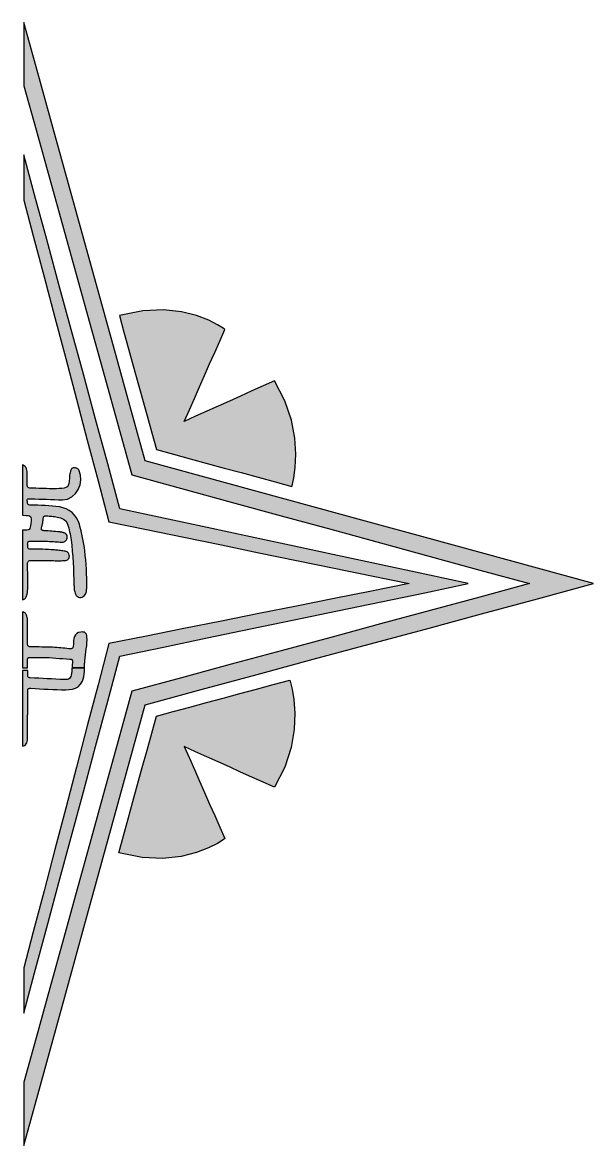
# Model space of a CAD drawing. Extents: x 13.9 to 34.2, y 3.8 to 23.8.
# Drawn here: x 24.09 to 34.25, y 3.81 to 23.77 of the extents above; entities that cross this region are included whole.
import ezdxf

# ---------------------------------------------------------------- set-up
doc = ezdxf.new("R2010")
doc.units = 0
doc.header["$MEASUREMENT"] = 0
doc.layers.add('_U_30EC_U_30A4_U_30E4_U_38', color=7, linetype='CONTINUOUS')

msp = doc.modelspace()

# ---------------------------------------------------------------- hatches: boundary and pattern name
at = {"layer": '_U_30EC_U_30A4_U_30E4_U_38'}
h = msp.add_hatch(color=29, dxfattribs=at)
h.dxf.hatch_style = 2
h.paths.add_polyline_path([(33.252, 14.068), (32.255, 14.341), (31.259, 14.613), (30.262, 14.886), (29.265, 15.159), (28.269, 15.432), (27.272, 15.705), (26.275, 15.978), (26.003, 16.963), (25.73, 17.948), (25.458, 18.933), (25.185, 19.918), (24.912, 20.902), (24.64, 21.887), (24.367, 22.872), (24.119, 23.769), (24.119, 22.645), (24.338, 21.858), (24.581, 20.982), (24.824, 20.106), (25.067, 19.231), (25.311, 18.355), (25.554, 17.48), (25.797, 16.604), (26.04, 15.728), (26.924, 15.487), (27.808, 15.245), (28.692, 15.003), (29.576, 14.762), (30.46, 14.52), (31.344, 14.278), (32.228, 14.036), (33.112, 13.795), (32.228, 13.556), (31.344, 13.317), (30.46, 13.078), (29.576, 12.839), (28.692, 12.6), (27.808, 12.361), (26.924, 12.123), (26.04, 11.884), (25.797, 11.004), (25.554, 10.124), (25.311, 9.244), (25.067, 8.364), (24.824, 7.484), (24.581, 6.604), (24.338, 5.724), (24.119, 4.932), (24.119, 3.808), (24.367, 4.71), (24.64, 5.701), (24.912, 6.691), (25.185, 7.682), (25.458, 8.672), (25.73, 9.663), (26.003, 10.653), (26.275, 11.643), (27.272, 11.912), (28.269, 12.181), (29.265, 12.45), (30.262, 12.719), (31.259, 12.988), (32.255, 13.257), (33.252, 13.526), (34.249, 13.795)])
h = msp.add_hatch(color=29, dxfattribs=at)
h.dxf.hatch_style = 2
h.paths.add_polyline_path([(31.248, 13.961), (30.474, 14.127), (29.699, 14.293), (28.925, 14.46), (28.151, 14.626), (27.376, 14.792), (26.602, 14.958), (25.827, 15.125), (25.611, 15.922), (25.394, 16.72), (25.178, 17.517), (24.961, 18.314), (24.744, 19.112), (24.528, 19.909), (24.311, 20.707), (24.119, 21.414), (24.119, 20.611), (24.287, 19.977), (24.479, 19.251), (24.671, 18.525), (24.863, 17.799), (25.056, 17.072), (25.248, 16.346), (25.44, 15.62), (25.632, 14.894), (26.299, 14.756), (26.966, 14.619), (27.633, 14.482), (28.3, 14.344), (28.967, 14.207), (29.634, 14.069), (30.301, 13.932), (30.968, 13.795), (30.301, 13.662), (29.634, 13.529), (28.967, 13.396), (28.3, 13.262), (27.633, 13.129), (26.966, 12.996), (26.299, 12.863), (25.632, 12.73), (25.44, 11.998), (25.248, 11.266), (25.056, 10.534), (24.863, 9.802), (24.671, 9.07), (24.479, 8.338), (24.287, 7.606), (24.119, 6.966), (24.119, 6.163), (24.311, 6.877), (24.528, 7.682), (24.744, 8.486), (24.961, 9.291), (25.178, 10.095), (25.394, 10.9), (25.611, 11.704), (25.827, 12.509), (26.602, 12.669), (27.376, 12.83), (28.151, 12.991), (28.925, 13.152), (29.699, 13.312), (30.474, 13.473), (31.248, 13.634), (32.022, 13.795)])
h = msp.add_hatch(color=29, dxfattribs=at)
h.dxf.hatch_style = 2
h.paths.add_polyline_path([(28.886, 15.52), (28.897, 15.561), (28.922, 15.678), (28.946, 15.86), (28.956, 16.097), (28.938, 16.38), (28.878, 16.698), (28.762, 17.042), (28.576, 17.402), (28.376, 17.311), (28.175, 17.221), (27.974, 17.13), (27.774, 17.04), (27.573, 16.95), (27.373, 16.859), (27.172, 16.769), (26.971, 16.678), (27.062, 16.883), (27.152, 17.087), (27.243, 17.291), (27.333, 17.495), (27.423, 17.699), (27.514, 17.903), (27.604, 18.107), (27.694, 18.312), (27.662, 18.336), (27.565, 18.396), (27.407, 18.477), (27.192, 18.559), (26.922, 18.626), (26.601, 18.66), (26.232, 18.645), (25.818, 18.562), (25.9, 18.264), (25.983, 17.966), (26.065, 17.669), (26.148, 17.371), (26.23, 17.073), (26.312, 16.775), (26.395, 16.478), (26.477, 16.18), (26.778, 16.097), (27.079, 16.015), (27.38, 15.932), (27.682, 15.85), (27.983, 15.768), (28.284, 15.685), (28.585, 15.603)])
h = msp.add_hatch(color=29, dxfattribs=at)
h.dxf.hatch_style = 2
h.paths.add_polyline_path([(25.238, 13.89), (25.236, 13.971), (25.232, 14.053), (25.226, 14.134), (25.22, 14.216), (25.212, 14.297), (25.202, 14.379), (25.195, 14.439), (25.186, 14.498), (25.175, 14.558), (25.164, 14.617), (25.151, 14.676), (25.138, 14.734), (25.123, 14.793), (25.106, 14.851), (25.085, 14.91), (25.055, 14.965), (25.019, 15.014), (24.976, 15.057), (24.928, 15.094), (24.874, 15.124), (24.816, 15.145), (24.754, 15.158), (24.69, 15.166), (24.627, 15.173), (24.563, 15.178), (24.499, 15.182), (24.435, 15.186), (24.371, 15.188), (24.307, 15.188), (24.243, 15.188), (24.223, 15.189), (24.208, 15.193), (24.197, 15.201), (24.19, 15.211), (24.185, 15.222), (24.183, 15.236), (24.182, 15.25), (24.181, 15.265), (24.181, 15.283), (24.185, 15.295), (24.192, 15.302), (24.201, 15.305), (24.212, 15.305), (24.223, 15.304), (24.234, 15.302), (24.244, 15.301), (24.314, 15.3), (24.384, 15.298), (24.454, 15.296), (24.524, 15.294), (24.594, 15.291), (24.664, 15.289), (24.734, 15.287), (24.805, 15.286), (24.897, 15.298), (24.975, 15.336), (25.039, 15.395), (25.088, 15.468), (25.119, 15.551), (25.133, 15.638), (25.128, 15.724), (25.104, 15.803), (25.096, 15.817), (25.087, 15.828), (25.077, 15.837), (25.065, 15.844), (25.053, 15.849), (25.039, 15.852), (25.025, 15.854), (25.01, 15.854), (24.996, 15.852), (24.984, 15.847), (24.974, 15.841), (24.966, 15.833), (24.96, 15.823), (24.955, 15.812), (24.95, 15.8), (24.947, 15.788), (24.941, 15.767), (24.937, 15.745), (24.934, 15.723), (24.932, 15.701), (24.93, 15.679), (24.929, 15.656), (24.928, 15.634), (24.926, 15.612), (24.92, 15.572), (24.907, 15.541), (24.89, 15.518), (24.865, 15.503), (24.834, 15.493), (24.796, 15.487), (24.75, 15.484), (24.697, 15.483), (24.629, 15.482), (24.571, 15.483), (24.521, 15.484), (24.475, 15.485), (24.43, 15.487), (24.384, 15.489), (24.332, 15.491), (24.273, 15.492), (24.247, 15.493), (24.226, 15.494), (24.21, 15.498), (24.197, 15.503), (24.189, 15.511), (24.183, 15.522), (24.18, 15.537), (24.18, 15.557), (24.181, 15.586), (24.181, 15.615), (24.181, 15.645), (24.181, 15.674), (24.18, 15.703), (24.179, 15.733), (24.177, 15.762), (24.176, 15.791), (24.173, 15.814), (24.168, 15.835), (24.161, 15.852), (24.152, 15.868), (24.141, 15.88), (24.128, 15.891), (24.112, 15.899), (24.095, 15.905), (24.095, 15.793), (24.095, 15.681), (24.095, 15.57), (24.095, 15.458), (24.095, 15.346), (24.095, 15.234), (24.095, 15.123), (24.095, 15.011), (24.097, 15.011), (24.099, 15.011), (24.101, 15.011), (24.103, 15.011), (24.105, 15.01), (24.107, 15.01), (24.109, 15.01), (24.11, 15.01), (24.159, 15.009), (24.195, 15.006), (24.221, 15), (24.237, 14.989), (24.246, 14.971), (24.249, 14.946), (24.247, 14.911), (24.243, 14.864), (24.238, 14.825), (24.233, 14.796), (24.226, 14.775), (24.214, 14.76), (24.197, 14.751), (24.172, 14.747), (24.139, 14.747), (24.095, 14.748), (24.095, 14.594), (24.095, 14.439), (24.095, 14.284), (24.095, 14.129), (24.095, 13.975), (24.095, 13.82), (24.095, 13.665), (24.095, 13.51), (24.111, 13.515), (24.125, 13.52), (24.137, 13.528), (24.147, 13.538), (24.156, 13.549), (24.163, 13.561), (24.169, 13.576), (24.173, 13.592), (24.177, 13.607), (24.18, 13.622), (24.182, 13.636), (24.184, 13.651), (24.186, 13.666), (24.187, 13.681), (24.188, 13.696), (24.188, 13.711), (24.188, 13.766), (24.188, 13.822), (24.188, 13.877), (24.188, 13.932), (24.188, 13.988), (24.187, 14.043), (24.187, 14.098), (24.186, 14.154), (24.187, 14.165), (24.19, 14.176), (24.195, 14.185), (24.202, 14.193), (24.21, 14.2), (24.219, 14.204), (24.23, 14.207), (24.241, 14.208), (24.289, 14.207), (24.336, 14.206), (24.384, 14.206), (24.431, 14.206), (24.479, 14.206), (24.526, 14.206), (24.574, 14.205), (24.621, 14.204), (24.648, 14.204), (24.674, 14.203), (24.701, 14.203), (24.728, 14.203), (24.754, 14.203), (24.781, 14.203), (24.808, 14.204), (24.834, 14.205), (24.851, 14.206), (24.868, 14.208), (24.884, 14.212), (24.898, 14.219), (24.91, 14.228), (24.92, 14.241), (24.926, 14.259), (24.929, 14.281), (24.927, 14.304), (24.922, 14.323), (24.914, 14.338), (24.902, 14.35), (24.888, 14.359), (24.872, 14.366), (24.855, 14.371), (24.836, 14.375), (24.814, 14.378), (24.792, 14.381), (24.77, 14.384), (24.748, 14.387), (24.726, 14.389), (24.704, 14.391), (24.681, 14.393), (24.659, 14.394), (24.607, 14.397), (24.555, 14.4), (24.502, 14.403), (24.45, 14.405), (24.398, 14.407), (24.345, 14.407), (24.293, 14.407), (24.24, 14.405), (24.218, 14.406), (24.203, 14.411), (24.194, 14.421), (24.189, 14.435), (24.188, 14.45), (24.188, 14.467), (24.188, 14.484), (24.187, 14.5), (24.188, 14.515), (24.19, 14.527), (24.194, 14.535), (24.199, 14.542), (24.205, 14.546), (24.214, 14.549), (24.225, 14.55), (24.238, 14.55), (24.279, 14.549), (24.326, 14.549), (24.376, 14.549), (24.424, 14.548), (24.468, 14.548), (24.504, 14.549), (24.528, 14.549), (24.537, 14.549), (24.578, 14.546), (24.613, 14.544), (24.646, 14.542), (24.676, 14.54), (24.705, 14.538), (24.735, 14.536), (24.767, 14.535), (24.801, 14.534), (24.819, 14.535), (24.834, 14.538), (24.847, 14.544), (24.859, 14.553), (24.868, 14.563), (24.876, 14.574), (24.883, 14.587), (24.888, 14.601), (24.892, 14.617), (24.892, 14.633), (24.888, 14.647), (24.882, 14.66), (24.874, 14.671), (24.863, 14.681), (24.85, 14.69), (24.836, 14.697), (24.826, 14.701), (24.816, 14.704), (24.806, 14.707), (24.795, 14.709), (24.785, 14.711), (24.774, 14.712), (24.763, 14.713), (24.753, 14.714), (24.715, 14.718), (24.681, 14.721), (24.649, 14.724), (24.617, 14.727), (24.585, 14.729), (24.553, 14.732), (24.518, 14.734), (24.481, 14.736), (24.466, 14.737), (24.453, 14.74), (24.443, 14.745), (24.436, 14.751), (24.432, 14.761), (24.431, 14.773), (24.433, 14.789), (24.439, 14.81), (24.444, 14.826), (24.448, 14.842), (24.451, 14.858), (24.455, 14.875), (24.457, 14.891), (24.459, 14.908), (24.461, 14.925), (24.462, 14.941), (24.464, 14.958), (24.467, 14.971), (24.471, 14.983), (24.477, 14.991), (24.485, 14.997), (24.495, 15.001), (24.507, 15.002), (24.522, 15.001), (24.546, 14.998), (24.569, 14.996), (24.593, 14.994), (24.617, 14.992), (24.641, 14.99), (24.665, 14.988), (24.688, 14.984), (24.712, 14.979), (24.74, 14.972), (24.769, 14.964), (24.796, 14.954), (24.822, 14.941), (24.846, 14.925), (24.866, 14.906), (24.884, 14.882), (24.897, 14.853), (24.908, 14.819), (24.918, 14.785), (24.927, 14.751), (24.934, 14.716), (24.941, 14.682), (24.947, 14.647), (24.953, 14.611), (24.958, 14.576), (24.971, 14.476), (24.981, 14.375), (24.989, 14.274), (24.995, 14.173), (25, 14.072), (25.004, 13.971), (25.007, 13.869), (25.011, 13.768), (25.012, 13.748), (25.013, 13.727), (25.014, 13.707), (25.016, 13.687), (25.019, 13.667), (25.023, 13.647), (25.029, 13.627), (25.037, 13.608), (25.052, 13.584), (25.069, 13.567), (25.089, 13.555), (25.11, 13.549), (25.132, 13.549), (25.155, 13.555), (25.176, 13.568), (25.197, 13.586), (25.21, 13.602), (25.219, 13.618), (25.226, 13.635), (25.231, 13.653), (25.234, 13.671), (25.236, 13.689), (25.237, 13.708), (25.238, 13.726), (25.239, 13.808)])
h = msp.add_hatch(color=29, dxfattribs=at)
h.dxf.hatch_style = 2
h.paths.add_polyline_path([(24.187, 12.301), (24.187, 12.319), (24.187, 12.337), (24.187, 12.355), (24.187, 12.373), (24.187, 12.391), (24.187, 12.41), (24.187, 12.428), (24.187, 12.446), (24.187, 12.457), (24.189, 12.466), (24.192, 12.473), (24.197, 12.478), (24.202, 12.482), (24.21, 12.484), (24.219, 12.485), (24.229, 12.485), (24.256, 12.485), (24.282, 12.484), (24.309, 12.484), (24.336, 12.484), (24.362, 12.484), (24.389, 12.484), (24.415, 12.484), (24.442, 12.484), (24.505, 12.484), (24.567, 12.482), (24.629, 12.477), (24.69, 12.472), (24.751, 12.467), (24.813, 12.462), (24.875, 12.458), (24.937, 12.455), (24.95, 12.455), (24.961, 12.452), (24.969, 12.449), (24.976, 12.444), (24.981, 12.437), (24.984, 12.428), (24.985, 12.417), (24.984, 12.404), (24.983, 12.391), (24.982, 12.378), (24.981, 12.365), (24.98, 12.353), (24.979, 12.34), (24.978, 12.327), (24.977, 12.314), (24.976, 12.301), (25.003, 12.301), (25.031, 12.301), (25.059, 12.301), (25.086, 12.301), (25.114, 12.301), (25.142, 12.301), (25.169, 12.301), (25.197, 12.301), (25.197, 12.316), (25.198, 12.331), (25.199, 12.346), (25.199, 12.361), (25.2, 12.376), (25.201, 12.391), (25.202, 12.406), (25.203, 12.421), (25.208, 12.475), (25.215, 12.529), (25.223, 12.582), (25.23, 12.636), (25.237, 12.69), (25.241, 12.744), (25.243, 12.798), (25.241, 12.852), (25.238, 12.876), (25.231, 12.896), (25.222, 12.911), (25.21, 12.923), (25.195, 12.931), (25.177, 12.935), (25.156, 12.936), (25.131, 12.934), (25.092, 12.927), (25.062, 12.91), (25.039, 12.885), (25.022, 12.853), (25.011, 12.818), (25.004, 12.782), (25.001, 12.746), (25, 12.714), (24.999, 12.689), (24.997, 12.67), (24.992, 12.656), (24.985, 12.646), (24.975, 12.64), (24.961, 12.637), (24.942, 12.637), (24.919, 12.639), (24.883, 12.643), (24.847, 12.647), (24.811, 12.65), (24.775, 12.654), (24.739, 12.657), (24.703, 12.66), (24.667, 12.662), (24.631, 12.664), (24.583, 12.666), (24.535, 12.667), (24.487, 12.668), (24.439, 12.669), (24.391, 12.67), (24.343, 12.67), (24.295, 12.67), (24.247, 12.67), (24.232, 12.671), (24.219, 12.673), (24.208, 12.677), (24.2, 12.682), (24.193, 12.69), (24.189, 12.701), (24.186, 12.714), (24.186, 12.731), (24.187, 12.775), (24.187, 12.818), (24.187, 12.862), (24.187, 12.905), (24.187, 12.949), (24.187, 12.992), (24.186, 13.036), (24.186, 13.079), (24.186, 13.099), (24.186, 13.118), (24.185, 13.138), (24.184, 13.157), (24.182, 13.176), (24.179, 13.196), (24.175, 13.215), (24.169, 13.234), (24.163, 13.248), (24.156, 13.261), (24.148, 13.271), (24.138, 13.278), (24.128, 13.284), (24.118, 13.288), (24.106, 13.291), (24.095, 13.292), (24.095, 13.168), (24.095, 13.044), (24.095, 12.92), (24.095, 12.796), (24.095, 12.672), (24.095, 12.548), (24.095, 12.424), (24.095, 12.301), (24.106, 12.301), (24.118, 12.301), (24.129, 12.301), (24.141, 12.301), (24.153, 12.301), (24.164, 12.301), (24.176, 12.301)])
h = msp.add_hatch(color=29, dxfattribs=at)
h.dxf.hatch_style = 2
h.paths.add_polyline_path([(24.976, 12.301), (24.975, 12.288), (24.974, 12.275), (24.973, 12.262), (24.972, 12.25), (24.971, 12.237), (24.97, 12.224), (24.969, 12.212), (24.968, 12.199), (24.962, 12.17), (24.955, 12.146), (24.945, 12.126), (24.931, 12.111), (24.915, 12.1), (24.894, 12.093), (24.87, 12.089), (24.841, 12.089), (24.764, 12.093), (24.688, 12.097), (24.612, 12.101), (24.536, 12.105), (24.46, 12.109), (24.384, 12.113), (24.308, 12.117), (24.231, 12.121), (24.221, 12.122), (24.213, 12.124), (24.205, 12.126), (24.199, 12.13), (24.194, 12.135), (24.191, 12.142), (24.188, 12.151), (24.188, 12.162), (24.188, 12.179), (24.188, 12.197), (24.188, 12.214), (24.188, 12.231), (24.188, 12.249), (24.187, 12.253), (24.176, 12.253), (24.164, 12.253), (24.153, 12.253), (24.141, 12.253), (24.129, 12.253), (24.118, 12.253), (24.106, 12.253), (24.095, 12.253), (24.095, 12.126), (24.095, 11.952), (24.095, 11.778), (24.095, 11.604), (24.095, 11.43), (24.095, 11.256), (24.095, 11.082), (24.095, 10.908), (24.114, 10.912), (24.132, 10.92), (24.147, 10.931), (24.16, 10.946), (24.171, 10.965), (24.179, 10.988), (24.184, 11.014), (24.186, 11.043), (24.187, 11.096), (24.187, 11.148), (24.187, 11.201), (24.187, 11.253), (24.187, 11.306), (24.187, 11.358), (24.186, 11.411), (24.186, 11.463), (24.187, 11.463), (24.187, 11.463), (24.187, 11.463), (24.188, 11.463), (24.188, 11.463), (24.188, 11.463), (24.188, 11.463), (24.189, 11.463), (24.189, 11.515), (24.189, 11.568), (24.189, 11.62), (24.189, 11.673), (24.189, 11.725), (24.189, 11.778), (24.188, 11.83), (24.188, 11.883), (24.188, 11.898), (24.189, 11.91), (24.192, 11.919), (24.197, 11.926), (24.204, 11.931), (24.214, 11.934), (24.227, 11.935), (24.242, 11.935), (24.32, 11.93), (24.398, 11.926), (24.476, 11.921), (24.554, 11.917), (24.632, 11.913), (24.71, 11.911), (24.789, 11.909), (24.867, 11.908), (24.927, 11.911), (24.984, 11.919), (25.038, 11.936), (25.086, 11.964), (25.128, 12.006), (25.161, 12.063), (25.184, 12.14), (25.196, 12.237), (25.196, 12.246), (25.196, 12.255), (25.196, 12.263), (25.196, 12.271), (25.196, 12.278), (25.197, 12.286), (25.197, 12.293), (25.197, 12.301), (25.169, 12.301), (25.142, 12.301), (25.114, 12.301), (25.086, 12.301), (25.059, 12.301), (25.031, 12.301), (25.003, 12.301)])
h = msp.add_hatch(color=29, dxfattribs=at)
h.dxf.hatch_style = 2
h.paths.add_polyline_path([(28.851, 12.082), (28.863, 12.04), (28.892, 11.921), (28.922, 11.735), (28.938, 11.492), (28.927, 11.205), (28.872, 10.882), (28.76, 10.536), (28.576, 10.175), (28.376, 10.266), (28.175, 10.356), (27.974, 10.446), (27.774, 10.537), (27.573, 10.627), (27.373, 10.718), (27.172, 10.808), (26.971, 10.898), (27.062, 10.694), (27.152, 10.49), (27.243, 10.286), (27.333, 10.082), (27.423, 9.878), (27.514, 9.673), (27.604, 9.469), (27.694, 9.265), (27.661, 9.241), (27.563, 9.179), (27.404, 9.098), (27.187, 9.015), (26.915, 8.947), (26.593, 8.912), (26.222, 8.927), (25.808, 9.009), (25.891, 9.313), (25.975, 9.617), (26.059, 9.921), (26.143, 10.225), (26.226, 10.529), (26.31, 10.833), (26.394, 11.138), (26.477, 11.442), (26.774, 11.522), (27.071, 11.602), (27.367, 11.682), (27.664, 11.762), (27.961, 11.842), (28.257, 11.922), (28.554, 12.002)])

# ---------------------------------------------------------------- linework, layer by layer
for points in [[(33.252, 14.068), (32.255, 14.341), (31.259, 14.613), (30.262, 14.886), (29.265, 15.159), (28.269, 15.432), (27.272, 15.705), (26.275, 15.978), (26.003, 16.963), (25.73, 17.948), (25.458, 18.933), (25.185, 19.918), (24.912, 20.902), (24.64, 21.887), (24.367, 22.872), (24.119, 23.769), (24.119, 22.645), (24.338, 21.858), (24.581, 20.982), (24.824, 20.106), (25.067, 19.231), (25.311, 18.355), (25.554, 17.48), (25.797, 16.604), (26.04, 15.728), (26.924, 15.487), (27.808, 15.245), (28.692, 15.003), (29.576, 14.762), (30.46, 14.52), (31.344, 14.278), (32.228, 14.036), (33.112, 13.795), (32.228, 13.556), (31.344, 13.317), (30.46, 13.078), (29.576, 12.839), (28.692, 12.6), (27.808, 12.361), (26.924, 12.123), (26.04, 11.884), (25.797, 11.004), (25.554, 10.124), (25.311, 9.244), (25.067, 8.364), (24.824, 7.484), (24.581, 6.604), (24.338, 5.724), (24.119, 4.932), (24.119, 3.808), (24.367, 4.71), (24.64, 5.701), (24.912, 6.691), (25.185, 7.682), (25.458, 8.672), (25.73, 9.663), (26.003, 10.653), (26.275, 11.643), (27.272, 11.912), (28.269, 12.181), (29.265, 12.45), (30.262, 12.719), (31.259, 12.988), (32.255, 13.257), (33.252, 13.526), (34.249, 13.795), (33.252, 14.068)], [(31.248, 13.961), (30.474, 14.127), (29.699, 14.293), (28.925, 14.46), (28.151, 14.626), (27.376, 14.792), (26.602, 14.958), (25.827, 15.125), (25.611, 15.922), (25.394, 16.72), (25.178, 17.517), (24.961, 18.314), (24.744, 19.112), (24.528, 19.909), (24.311, 20.707), (24.119, 21.414), (24.119, 20.611), (24.287, 19.977), (24.479, 19.251), (24.671, 18.525), (24.863, 17.799), (25.056, 17.072), (25.248, 16.346), (25.44, 15.62), (25.632, 14.894), (26.299, 14.756), (26.966, 14.619), (27.633, 14.482), (28.3, 14.344), (28.967, 14.207), (29.634, 14.069), (30.301, 13.932), (30.968, 13.795), (30.301, 13.662), (29.634, 13.529), (28.967, 13.396), (28.3, 13.262), (27.633, 13.129), (26.966, 12.996), (26.299, 12.863), (25.632, 12.73), (25.44, 11.998), (25.248, 11.266), (25.056, 10.534), (24.863, 9.802), (24.671, 9.07), (24.479, 8.338), (24.287, 7.606), (24.119, 6.966), (24.119, 6.163), (24.311, 6.877), (24.528, 7.682), (24.744, 8.486), (24.961, 9.291), (25.178, 10.095), (25.394, 10.9), (25.611, 11.704), (25.827, 12.509), (26.602, 12.669), (27.376, 12.83), (28.151, 12.991), (28.925, 13.152), (29.699, 13.312), (30.474, 13.473), (31.248, 13.634), (32.022, 13.795), (31.248, 13.961)], [(28.886, 15.52), (28.897, 15.561), (28.922, 15.678), (28.946, 15.86), (28.956, 16.097), (28.938, 16.38), (28.878, 16.698), (28.762, 17.042), (28.576, 17.402), (28.376, 17.311), (28.175, 17.221), (27.974, 17.13), (27.774, 17.04), (27.573, 16.95), (27.373, 16.859), (27.172, 16.769), (26.971, 16.678), (27.062, 16.883), (27.152, 17.087), (27.243, 17.291), (27.333, 17.495), (27.423, 17.699), (27.514, 17.903), (27.604, 18.107), (27.694, 18.312), (27.662, 18.336), (27.565, 18.396), (27.407, 18.477), (27.192, 18.559), (26.922, 18.626), (26.601, 18.66), (26.232, 18.645), (25.818, 18.562), (25.9, 18.264), (25.983, 17.966), (26.065, 17.669), (26.148, 17.371), (26.23, 17.073), (26.312, 16.775), (26.395, 16.478), (26.477, 16.18), (26.778, 16.097), (27.079, 16.015), (27.38, 15.932), (27.682, 15.85), (27.983, 15.768), (28.284, 15.685), (28.585, 15.603), (28.886, 15.52), (28.886, 15.52)], [(25.238, 13.89), (25.236, 13.971), (25.232, 14.053), (25.226, 14.134), (25.22, 14.216), (25.212, 14.297), (25.202, 14.379), (25.195, 14.439), (25.186, 14.498), (25.175, 14.558), (25.164, 14.617), (25.151, 14.676), (25.138, 14.734), (25.123, 14.793), (25.106, 14.851), (25.085, 14.91), (25.055, 14.965), (25.019, 15.014), (24.976, 15.057), (24.928, 15.094), (24.874, 15.124), (24.816, 15.145), (24.754, 15.158), (24.69, 15.166), (24.627, 15.173), (24.563, 15.178), (24.499, 15.182), (24.435, 15.186), (24.371, 15.188), (24.307, 15.188), (24.243, 15.188), (24.223, 15.189), (24.208, 15.193), (24.197, 15.201), (24.19, 15.211), (24.185, 15.222), (24.183, 15.236), (24.182, 15.25), (24.181, 15.265), (24.181, 15.283), (24.185, 15.295), (24.192, 15.302), (24.201, 15.305), (24.212, 15.305), (24.223, 15.304), (24.234, 15.302), (24.244, 15.301), (24.314, 15.3), (24.384, 15.298), (24.454, 15.296), (24.524, 15.294), (24.594, 15.291), (24.664, 15.289), (24.734, 15.287), (24.805, 15.286), (24.897, 15.298), (24.975, 15.336), (25.039, 15.395), (25.088, 15.468), (25.119, 15.551), (25.133, 15.638), (25.128, 15.724), (25.104, 15.803), (25.096, 15.817), (25.087, 15.828), (25.077, 15.837), (25.065, 15.844), (25.053, 15.849), (25.039, 15.852), (25.025, 15.854), (25.01, 15.854), (24.996, 15.852), (24.984, 15.847), (24.974, 15.841), (24.966, 15.833), (24.96, 15.823), (24.955, 15.812), (24.95, 15.8), (24.947, 15.788), (24.941, 15.767), (24.937, 15.745), (24.934, 15.723), (24.932, 15.701), (24.93, 15.679), (24.929, 15.656), (24.928, 15.634), (24.926, 15.612), (24.92, 15.572), (24.907, 15.541), (24.89, 15.518), (24.865, 15.503), (24.834, 15.493), (24.796, 15.487), (24.75, 15.484), (24.697, 15.483), (24.629, 15.482), (24.571, 15.483), (24.521, 15.484), (24.475, 15.485), (24.43, 15.487), (24.384, 15.489), (24.332, 15.491), (24.273, 15.492), (24.247, 15.493), (24.226, 15.494), (24.21, 15.498), (24.197, 15.503), (24.189, 15.511), (24.183, 15.522), (24.18, 15.537), (24.18, 15.557), (24.181, 15.586), (24.181, 15.615), (24.181, 15.645), (24.181, 15.674), (24.18, 15.703), (24.179, 15.733), (24.177, 15.762), (24.176, 15.791), (24.173, 15.814), (24.168, 15.835), (24.161, 15.852), (24.152, 15.868), (24.141, 15.88), (24.128, 15.891), (24.112, 15.899), (24.095, 15.905), (24.095, 15.793), (24.095, 15.681), (24.095, 15.57), (24.095, 15.458), (24.095, 15.346), (24.095, 15.234), (24.095, 15.123), (24.095, 15.011), (24.097, 15.011), (24.099, 15.011), (24.101, 15.011), (24.103, 15.011), (24.105, 15.01), (24.107, 15.01), (24.109, 15.01), (24.11, 15.01), (24.159, 15.009), (24.195, 15.006), (24.221, 15), (24.237, 14.989), (24.246, 14.971), (24.249, 14.946), (24.247, 14.911), (24.243, 14.864), (24.238, 14.825), (24.233, 14.796), (24.226, 14.775), (24.214, 14.76), (24.197, 14.751), (24.172, 14.747), (24.139, 14.747), (24.095, 14.748), (24.095, 14.594), (24.095, 14.439), (24.095, 14.284), (24.095, 14.129), (24.095, 13.975), (24.095, 13.82), (24.095, 13.665), (24.095, 13.51), (24.111, 13.515), (24.125, 13.52), (24.137, 13.528), (24.147, 13.538), (24.156, 13.549), (24.163, 13.561), (24.169, 13.576), (24.173, 13.592), (24.177, 13.607), (24.18, 13.622), (24.182, 13.636), (24.184, 13.651), (24.186, 13.666), (24.187, 13.681), (24.188, 13.696), (24.188, 13.711), (24.188, 13.766), (24.188, 13.822), (24.188, 13.877), (24.188, 13.932), (24.188, 13.988), (24.187, 14.043), (24.187, 14.098), (24.186, 14.154), (24.187, 14.165), (24.19, 14.176), (24.195, 14.185), (24.202, 14.193), (24.21, 14.2), (24.219, 14.204), (24.23, 14.207), (24.241, 14.208), (24.289, 14.207), (24.336, 14.206), (24.384, 14.206), (24.431, 14.206), (24.479, 14.206), (24.526, 14.206), (24.574, 14.205), (24.621, 14.204), (24.648, 14.204), (24.674, 14.203), (24.701, 14.203), (24.728, 14.203), (24.754, 14.203), (24.781, 14.203), (24.808, 14.204), (24.834, 14.205), (24.851, 14.206), (24.868, 14.208), (24.884, 14.212), (24.898, 14.219), (24.91, 14.228), (24.92, 14.241), (24.926, 14.259), (24.929, 14.281), (24.927, 14.304), (24.922, 14.323), (24.914, 14.338), (24.902, 14.35), (24.888, 14.359), (24.872, 14.366), (24.855, 14.371), (24.836, 14.375), (24.814, 14.378), (24.792, 14.381), (24.77, 14.384), (24.748, 14.387), (24.726, 14.389), (24.704, 14.391), (24.681, 14.393), (24.659, 14.394), (24.607, 14.397), (24.555, 14.4), (24.502, 14.403), (24.45, 14.405), (24.398, 14.407), (24.345, 14.407), (24.293, 14.407), (24.24, 14.405), (24.218, 14.406), (24.203, 14.411), (24.194, 14.421), (24.189, 14.435), (24.188, 14.45), (24.188, 14.467), (24.188, 14.484), (24.187, 14.5), (24.188, 14.515), (24.19, 14.527), (24.194, 14.535), (24.199, 14.542), (24.205, 14.546), (24.214, 14.549), (24.225, 14.55), (24.238, 14.55), (24.279, 14.549), (24.326, 14.549), (24.376, 14.549), (24.424, 14.548), (24.468, 14.548), (24.504, 14.549), (24.528, 14.549), (24.537, 14.549), (24.578, 14.546), (24.613, 14.544), (24.646, 14.542), (24.676, 14.54), (24.705, 14.538), (24.735, 14.536), (24.767, 14.535), (24.801, 14.534), (24.819, 14.535), (24.834, 14.538), (24.847, 14.544), (24.859, 14.553), (24.868, 14.563), (24.876, 14.574), (24.883, 14.587), (24.888, 14.601), (24.892, 14.617), (24.892, 14.633), (24.888, 14.647), (24.882, 14.66), (24.874, 14.671), (24.863, 14.681), (24.85, 14.69), (24.836, 14.697), (24.826, 14.701), (24.816, 14.704), (24.806, 14.707), (24.795, 14.709), (24.785, 14.711), (24.774, 14.712), (24.763, 14.713), (24.753, 14.714), (24.715, 14.718), (24.681, 14.721), (24.649, 14.724), (24.617, 14.727), (24.585, 14.729), (24.553, 14.732), (24.518, 14.734), (24.481, 14.736), (24.466, 14.737), (24.453, 14.74), (24.443, 14.745), (24.436, 14.751), (24.432, 14.761), (24.431, 14.773), (24.433, 14.789), (24.439, 14.81), (24.444, 14.826), (24.448, 14.842), (24.451, 14.858), (24.455, 14.875), (24.457, 14.891), (24.459, 14.908), (24.461, 14.925), (24.462, 14.941), (24.464, 14.958), (24.467, 14.971), (24.471, 14.983), (24.477, 14.991), (24.485, 14.997), (24.495, 15.001), (24.507, 15.002), (24.522, 15.001), (24.546, 14.998), (24.569, 14.996), (24.593, 14.994), (24.617, 14.992), (24.641, 14.99), (24.665, 14.988), (24.688, 14.984), (24.712, 14.979), (24.74, 14.972), (24.769, 14.964), (24.796, 14.954), (24.822, 14.941), (24.846, 14.925), (24.866, 14.906), (24.884, 14.882), (24.897, 14.853), (24.908, 14.819), (24.918, 14.785), (24.927, 14.751), (24.934, 14.716), (24.941, 14.682), (24.947, 14.647), (24.953, 14.611), (24.958, 14.576), (24.971, 14.476), (24.981, 14.375), (24.989, 14.274), (24.995, 14.173), (25, 14.072), (25.004, 13.971), (25.007, 13.869), (25.011, 13.768), (25.012, 13.748), (25.013, 13.727), (25.014, 13.707), (25.016, 13.687), (25.019, 13.667), (25.023, 13.647), (25.029, 13.627), (25.037, 13.608), (25.052, 13.584), (25.069, 13.567), (25.089, 13.555), (25.11, 13.549), (25.132, 13.549), (25.155, 13.555), (25.176, 13.568), (25.197, 13.586), (25.21, 13.602), (25.219, 13.618), (25.226, 13.635), (25.231, 13.653), (25.234, 13.671), (25.236, 13.689), (25.237, 13.708), (25.238, 13.726), (25.239, 13.808), (25.238, 13.89)], [(24.187, 12.301), (24.187, 12.319), (24.187, 12.337), (24.187, 12.355), (24.187, 12.373), (24.187, 12.391), (24.187, 12.41), (24.187, 12.428), (24.187, 12.446), (24.187, 12.457), (24.189, 12.466), (24.192, 12.473), (24.197, 12.478), (24.202, 12.482), (24.21, 12.484), (24.219, 12.485), (24.229, 12.485), (24.256, 12.485), (24.282, 12.484), (24.309, 12.484), (24.336, 12.484), (24.362, 12.484), (24.389, 12.484), (24.415, 12.484), (24.442, 12.484), (24.505, 12.484), (24.567, 12.482), (24.629, 12.477), (24.69, 12.472), (24.751, 12.467), (24.813, 12.462), (24.875, 12.458), (24.937, 12.455), (24.95, 12.455), (24.961, 12.452), (24.969, 12.449), (24.976, 12.444), (24.981, 12.437), (24.984, 12.428), (24.985, 12.417), (24.984, 12.404), (24.983, 12.391), (24.982, 12.378), (24.981, 12.365), (24.98, 12.353), (24.979, 12.34), (24.978, 12.327), (24.977, 12.314), (24.976, 12.301), (25.003, 12.301), (25.031, 12.301), (25.059, 12.301), (25.086, 12.301), (25.114, 12.301), (25.142, 12.301), (25.169, 12.301), (25.197, 12.301), (25.197, 12.316), (25.198, 12.331), (25.199, 12.346), (25.199, 12.361), (25.2, 12.376), (25.201, 12.391), (25.202, 12.406), (25.203, 12.421), (25.208, 12.475), (25.215, 12.529), (25.223, 12.582), (25.23, 12.636), (25.237, 12.69), (25.241, 12.744), (25.243, 12.798), (25.241, 12.852), (25.238, 12.876), (25.231, 12.896), (25.222, 12.911), (25.21, 12.923), (25.195, 12.931), (25.177, 12.935), (25.156, 12.936), (25.131, 12.934), (25.092, 12.927), (25.062, 12.91), (25.039, 12.885), (25.022, 12.853), (25.011, 12.818), (25.004, 12.782), (25.001, 12.746), (25, 12.714), (24.999, 12.689), (24.997, 12.67), (24.992, 12.656), (24.985, 12.646), (24.975, 12.64), (24.961, 12.637), (24.942, 12.637), (24.919, 12.639), (24.883, 12.643), (24.847, 12.647), (24.811, 12.65), (24.775, 12.654), (24.739, 12.657), (24.703, 12.66), (24.667, 12.662), (24.631, 12.664), (24.583, 12.666), (24.535, 12.667), (24.487, 12.668), (24.439, 12.669), (24.391, 12.67), (24.343, 12.67), (24.295, 12.67), (24.247, 12.67), (24.232, 12.671), (24.219, 12.673), (24.208, 12.677), (24.2, 12.682), (24.193, 12.69), (24.189, 12.701), (24.186, 12.714), (24.186, 12.731), (24.187, 12.775), (24.187, 12.818), (24.187, 12.862), (24.187, 12.905), (24.187, 12.949), (24.187, 12.992), (24.186, 13.036), (24.186, 13.079), (24.186, 13.099), (24.186, 13.118), (24.185, 13.138), (24.184, 13.157), (24.182, 13.176), (24.179, 13.196), (24.175, 13.215), (24.169, 13.234), (24.163, 13.248), (24.156, 13.261), (24.148, 13.271), (24.138, 13.278), (24.128, 13.284), (24.118, 13.288), (24.106, 13.291), (24.095, 13.292), (24.095, 13.168), (24.095, 13.044), (24.095, 12.92), (24.095, 12.796), (24.095, 12.672), (24.095, 12.548), (24.095, 12.424), (24.095, 12.301), (24.106, 12.301), (24.118, 12.301), (24.129, 12.301), (24.141, 12.301), (24.153, 12.301), (24.164, 12.301), (24.176, 12.301), (24.187, 12.301), (24.187, 12.301)], [(24.976, 12.301), (24.975, 12.288), (24.974, 12.275), (24.973, 12.262), (24.972, 12.25), (24.971, 12.237), (24.97, 12.224), (24.969, 12.212), (24.968, 12.199), (24.962, 12.17), (24.955, 12.146), (24.945, 12.126), (24.931, 12.111), (24.915, 12.1), (24.894, 12.093), (24.87, 12.089), (24.841, 12.089), (24.764, 12.093), (24.688, 12.097), (24.612, 12.101), (24.536, 12.105), (24.46, 12.109), (24.384, 12.113), (24.308, 12.117), (24.231, 12.121), (24.221, 12.122), (24.213, 12.124), (24.205, 12.126), (24.199, 12.13), (24.194, 12.135), (24.191, 12.142), (24.188, 12.151), (24.188, 12.162), (24.188, 12.179), (24.188, 12.197), (24.188, 12.214), (24.188, 12.231), (24.188, 12.249), (24.187, 12.253), (24.176, 12.253), (24.164, 12.253), (24.153, 12.253), (24.141, 12.253), (24.129, 12.253), (24.118, 12.253), (24.106, 12.253), (24.095, 12.253), (24.095, 12.126), (24.095, 11.952), (24.095, 11.778), (24.095, 11.604), (24.095, 11.43), (24.095, 11.256), (24.095, 11.082), (24.095, 10.908), (24.114, 10.912), (24.132, 10.92), (24.147, 10.931), (24.16, 10.946), (24.171, 10.965), (24.179, 10.988), (24.184, 11.014), (24.186, 11.043), (24.187, 11.096), (24.187, 11.148), (24.187, 11.201), (24.187, 11.253), (24.187, 11.306), (24.187, 11.358), (24.186, 11.411), (24.186, 11.463), (24.187, 11.463), (24.187, 11.463), (24.187, 11.463), (24.188, 11.463), (24.188, 11.463), (24.188, 11.463), (24.188, 11.463), (24.189, 11.463), (24.189, 11.515), (24.189, 11.568), (24.189, 11.62), (24.189, 11.673), (24.189, 11.725), (24.189, 11.778), (24.188, 11.83), (24.188, 11.883), (24.188, 11.898), (24.189, 11.91), (24.192, 11.919), (24.197, 11.926), (24.204, 11.931), (24.214, 11.934), (24.227, 11.935), (24.242, 11.935), (24.32, 11.93), (24.398, 11.926), (24.476, 11.921), (24.554, 11.917), (24.632, 11.913), (24.71, 11.911), (24.789, 11.909), (24.867, 11.908), (24.927, 11.911), (24.984, 11.919), (25.038, 11.936), (25.086, 11.964), (25.128, 12.006), (25.161, 12.063), (25.184, 12.14), (25.196, 12.237), (25.196, 12.246), (25.196, 12.255), (25.196, 12.263), (25.196, 12.271), (25.196, 12.278), (25.197, 12.286), (25.197, 12.293), (25.197, 12.301), (25.169, 12.301), (25.142, 12.301), (25.114, 12.301), (25.086, 12.301), (25.059, 12.301), (25.031, 12.301), (25.003, 12.301), (24.976, 12.301), (24.976, 12.301)], [(28.851, 12.082), (28.863, 12.04), (28.892, 11.921), (28.922, 11.735), (28.938, 11.492), (28.927, 11.205), (28.872, 10.882), (28.76, 10.536), (28.576, 10.175), (28.376, 10.266), (28.175, 10.356), (27.974, 10.446), (27.774, 10.537), (27.573, 10.627), (27.373, 10.718), (27.172, 10.808), (26.971, 10.898), (27.062, 10.694), (27.152, 10.49), (27.243, 10.286), (27.333, 10.082), (27.423, 9.878), (27.514, 9.673), (27.604, 9.469), (27.694, 9.265), (27.661, 9.241), (27.563, 9.179), (27.404, 9.098), (27.187, 9.015), (26.915, 8.947), (26.593, 8.912), (26.222, 8.927), (25.808, 9.009), (25.891, 9.313), (25.975, 9.617), (26.059, 9.921), (26.143, 10.225), (26.226, 10.529), (26.31, 10.833), (26.394, 11.138), (26.477, 11.442), (26.774, 11.522), (27.071, 11.602), (27.367, 11.682), (27.664, 11.762), (27.961, 11.842), (28.257, 11.922), (28.554, 12.002), (28.851, 12.082), (28.851, 12.082)]]:
    msp.add_lwpolyline(points, dxfattribs=at)

doc.saveas('drawing.dxf')
